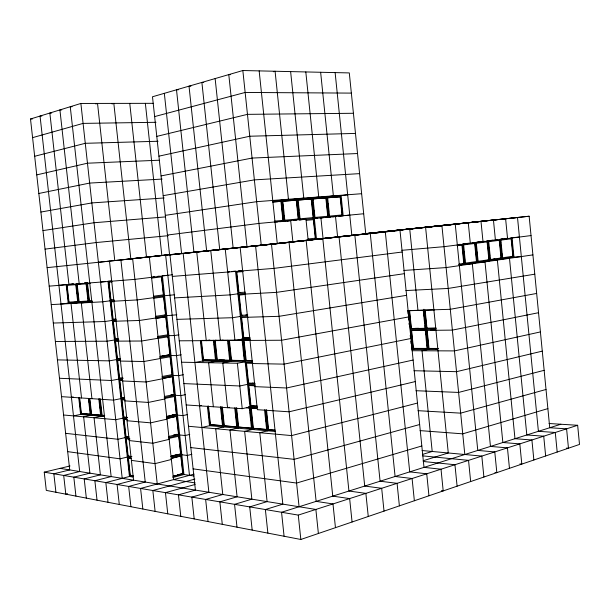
<?xml version="1.0" encoding="UTF-8"?>
<svg xmlns="http://www.w3.org/2000/svg" width="610" height="610" viewBox="0 0 610 610"><rect width="100%" height="100%" fill="white"/><g stroke="black" fill="none" stroke-linecap="round" stroke-linejoin="round"><path stroke-width="0.91" d="M70.02 465.964L44.24 472.163L46.291 490.394L300.837 539.476L579.5 444.431L577.655 425.284L549.008 423.508M44.24 472.163L298.275 515.099L577.655 425.284M560.842 424.24L281.546 512.27L284.077 536.243M423.203 460.725L448.274 452.971L425.612 227.461L529.144 216.23L549.74 427.74L566.591 428.838L568.467 448.19L566.591 448.045M55.922 492.247L53.848 473.787L69.723 469.929L30.5 118.996L80.878 103.456L153.438 103.326M422.463 454.435L432.2 451.476L422.036 350.765L429.295 349.21M95.747 103.967L97.531 103.425L114.772 260.546M112.019 103.929L113.826 103.395L130.807 258.8L165.645 255.178L189.474 475.342M421.823 445.963L296.582 483.059L193.103 468.854M547.879 408.616L462.738 433.84L420.069 430.614M223.092 340.106L220.393 340.578L210.778 250.657L365.741 233.782L349.294 72.918L242.841 70.524L152.492 96.769L169.572 254.698M32.582 137.647L83.074 123.395L156 122.297M273.303 71.751L275.079 71.248L288.446 199.256L276.803 200.972M419.649 424.522L294.096 459.345L190.808 447.58M546.019 389.477L460.664 413.145L418.056 410.675M195.124 484.47L165.455 492.651L167.758 513.811M194.88 479.094L152.835 490.516L155.115 511.378M194.056 474.115L140.582 488.45L142.831 509.007M154.635 116.586L245.151 92.453L351.352 93.109M173.209 475.998L174.994 475.525M177.678 474.816L181.254 473.871M172.92 476.326L182.756 473.718L180.819 455.922L170.975 458.407M173.553 476.288L183.061 473.764L181.124 455.96L171.608 458.362M172.866 477.493L183.953 474.542L162.405 275.75M417.476 403.058L291.595 435.593L188.505 426.283M544.15 370.316L458.598 392.428L416.035 390.713M67.565 493.696L65.796 494.153L63.699 475.457L79.681 471.522L40.054 116.045L41.854 116.03M129.19 457.805L128.39 458.003L130.319 475.495L131.119 475.289M131.104 476.059L105.827 482.571L108.008 502.289M34.671 156.274L85.27 143.312L158.043 141.253M171.357 459.49L155.031 463.63L131.394 460.382M191.906 454.282L187.323 455.449L181.711 454.755M171.387 456.371L180.911 453.977L178.982 436.15L168.802 438.468M172.294 457.164L181.81 454.77M269.673 430.248L259.791 432.719L267.096 501.611L249.711 506.895L252.182 530.09M171.944 455.883L176.42 454.763M170.754 456.41L180.606 453.939L178.677 436.12M254.035 429.036L244.64 431.346L251.854 499.171L234.553 504.333L237 527.162M128.077 456.867L120.056 458.827L67.68 451.636M156.778 136.388L247.462 114.352L353.419 113.277M238.853 427.862L229.955 430.019L237.092 496.799L219.867 501.847L222.284 524.325M169.168 439.345L152.805 443.257L129.213 440.565M189.763 434.427L185.165 435.525L178.631 434.869M224.579 426.619L215.719 428.738L222.772 494.496L205.639 499.445L208.025 521.58M415.303 381.563L289.102 411.803L257.351 409.691L240.165 247.607L367.891 233.683M542.282 351.131L456.524 371.681L414.007 370.727M168.528 437.614L179.66 434.968M222.345 407.038L224.35 425.78L225.189 425.582M201.902 427.488L210.725 425.414M173.37 435.136L176.961 434.289M168.589 436.47L178.768 434.167L176.831 416.317L167.27 418.46M36.745 174.887L87.459 163.205L159.141 160.216M125.05 437.629L117.898 439.276L65.636 433.329M186.195 404.949L242.223 408.685L250.291 406.832M124.913 418.887L124.104 419.062L126.034 436.6L126.842 436.409M229.352 407.305L227.568 407.709L222.787 362.981L230.854 361.433M166.355 417.637L177.51 415.151M166.637 418.506L176.526 416.295L178.463 434.137M166.98 419.177L150.578 422.852L127.032 420.725M187.613 414.548L183.008 415.585L177.418 415.143M172.111 415.059L173.911 414.663M166.416 416.508L176.313 414.312L174.376 396.447M167.048 416.462L176.618 414.335L174.681 396.462L164.464 398.521M199.577 405.841L201.338 405.452M413.122 360.037L286.593 387.983L254.904 386.633M540.414 331.924L454.442 350.91L411.986 350.719M158.913 156.168L249.764 136.228L355.477 133.422M123.8 417.964L115.74 419.711L63.585 414.998M412.291 330.391L411.636 330.521L413.443 348.379L414.099 348.241M247.896 384.269L239.806 385.985L183.892 383.598M411.758 349.583L413.763 349.156M102.899 415.867L94.054 417.751L100.383 474.847L84.203 478.919L86.338 498.111M164.784 398.986L148.344 402.432L124.852 400.869M185.463 394.647L180.842 395.615L174.33 395.25M92.011 415.044L83.631 416.805L89.899 473.162L73.818 477.165L75.93 496.105M170.853 394.99L172.653 394.617M164.243 396.523L174.46 394.479L172.523 376.591L162.923 378.459M73.482 415.89L82.175 414.083M164.181 397.636L175.36 395.31M38.826 193.477L89.655 183.076L162.138 179.088M410.942 338.489L284.092 364.132L252.456 363.537M538.538 312.701L452.368 330.117L426.847 330.376L428.67 348.485L438.216 348.508M122.587 380.152L119.812 380.03L121.748 397.606L122.557 397.445M120.757 398.658L113.582 400.114L61.534 396.653M161.048 175.916L252.067 158.066L357.536 153.537M162.58 378.764L146.11 381.982L122.663 380.983M183.313 374.723L178.684 375.623L173.11 375.44M71.408 397.308L73.261 396.942M425.147 310.162L426.977 328.294L427.633 328.165M162.069 376.515L172.31 374.601L170.365 356.69L143.876 361.509L120.475 361.067M250.367 340.136L244.03 340.174L246.196 360.548L247.05 360.38M162.008 377.613L173.209 375.44M181.582 362.21L237.389 363.255L245.494 361.684M162.283 378.513L172.218 376.576L174.163 394.464M218.449 360.853L208.628 362.721L213.355 406.763M242.551 340.182L229.398 340.258L231.533 360.319L232.387 360.152M119.514 378.962L111.416 380.503L59.483 378.276M213.805 340.349L201.437 340.418L203.526 359.877L204.373 359.717M194.903 362.462L203.778 360.792M408.753 316.91L281.576 340.243L250.008 340.418M536.663 293.448L450.287 309.293L407.922 310.627M159.828 357.567L171.052 355.546M181.155 354.776L176.511 355.615L170.952 355.546M40.901 212.051L91.843 202.924L164.181 197.975M410.286 310.536L409.623 310.65L411.437 328.531L425.399 328.317L425.124 325.603M162.55 355.828L164.151 355.546M159.889 356.476L169.847 354.692L167.902 336.766L167.3 336.773M160.522 356.423L170.152 354.7L168.207 336.766L157.929 338.428M241.629 317.505L243.794 337.909L244.648 337.757M179.264 340.807L234.964 340.502L243.093 339.061M230.092 360.296L217.32 360.091L215.208 340.334L216.054 340.189M118.271 340.898L115.511 340.914L117.448 358.527L118.264 358.383M116.464 359.595L109.251 360.861L57.424 359.892M163.183 195.65L254.37 179.881L359.587 173.636M209.84 340.037L206.264 340.654L196.763 252.113M158.181 338.26L141.634 341.013L118.287 341.135M178.997 334.798L174.346 335.576L168.795 335.637M406.565 295.309L279.067 316.323L247.553 317.261M534.787 274.18L448.197 288.446L405.894 290.551M157.708 336.423L167.986 334.768L166.042 316.819L156.381 318.283M157.647 337.498L168.894 335.637M115.214 339.877L107.085 341.196L55.365 341.478M242.246 315.096L241.385 315.233L239.219 294.805L245.525 294.462M240.691 316.407L232.54 317.711L176.946 319.365M42.974 230.603L94.024 222.742L165.272 216.924M155.527 316.338L165.828 314.821L163.876 296.849L153.56 298.244M155.458 317.406L166.736 315.698M155.969 317.97L139.393 320.486L116.091 321.18M176.831 314.806L166.637 315.698M155.741 318.344L165.745 316.826L167.689 334.776M165.318 215.353L256.665 201.674L361.646 193.705M112.156 320.433L104.912 321.516L53.306 323.048M114.169 321.195L113.361 321.317L115.298 338.954L118.058 338.931M292.091 199.805L303.78 198.097L290.627 71.599M459.429 264.931L462.006 264.557M463.287 264.374L467.123 263.81M468.388 263.627L470.928 263.261M472.186 263.078L474.702 262.712M475.96 262.529L479.704 261.98M480.947 261.797L487.123 260.897M488.351 260.722L492.011 260.188M493.223 260.012L495.648 259.662M496.853 259.486L500.459 258.96M501.656 258.785L504.043 258.434M505.233 258.266L508.786 257.748M509.96 257.572L512.316 257.229M459.772 265.007L513.94 257.115L512.042 237.709L510.867 237.854M404.377 273.676L276.551 292.365L245.09 294.073M532.911 254.881L446.116 267.577L403.858 270.443M307.928 198.532L318.748 196.961L305.808 71.942M310.49 199.157L311.214 199.051L313.136 217.61L312.419 217.701M323.43 197.289L333.38 195.848L320.639 72.277M493.734 258.937L494.946 258.762M459.025 264.084L464.179 263.337L462.365 245.06L457.195 245.723M465.056 263.177L476.867 261.499L475.076 243.428L463.242 244.93M477.714 261.347L489.266 259.7L487.504 241.834L475.922 243.306M490.089 259.555L501.397 257.946L499.659 240.279L488.328 241.712L488.511 243.596M324.749 198.082L326.197 197.876L328.096 216.222L314.615 217.473L314.424 215.62M334.074 196.717L335.889 196.458M338.603 196.069L347.669 194.765M243.1 271.587L236.367 272.129L238.54 292.594L240.271 292.35M238.281 293.723L230.107 294.889L174.628 297.901M153.27 297.284L164.57 295.736M153.766 297.657L137.151 299.937L113.895 301.203M174.666 294.783L164.471 295.743M110.898 300.7L102.739 301.805L51.248 304.603M153.339 296.231L163.663 294.844L161.711 276.848L151.371 278.114M90.249 300.844L89.441 300.951L87.535 283.741L88.343 283.642M80.459 302.27L71.034 303.528L81.534 397.979M83.288 301.889L85.171 301.637M91.172 301.645L81.321 302.972L91.935 398.673M79.895 301.424L79.094 301.531L77.211 284.55M61.015 304.07L70.379 302.827M72.247 302.575L75.06 302.202M45.048 249.132L96.212 242.544L168.253 235.689M167.445 235.041L258.953 223.428L305.961 219.089L308.142 240.05L385.322 231.93L409.714 471.873L426.733 473.802L428.952 495.778M457.744 244.625L460.329 244.29M464.187 243.802L462.906 243.962L464.919 264.26M466.749 243.474L469.288 243.154M471.827 242.826L474.351 242.506M476.86 242.185L479.361 241.873M481.847 241.552L484.325 241.24M486.795 240.919L489.25 240.607M490.47 240.454L492.911 240.142M495.343 239.837L497.76 239.524M501.367 239.067L502.564 238.914M506.132 238.457L507.322 238.304M402.188 252.014L274.027 268.377L172.302 276.414M531.028 235.567L444.019 246.676L401.822 250.313M500.452 240.157L511.546 238.754L513.262 256.231L502.594 257.771L500.863 240.126M285.282 221.178L290.665 220.5L292.884 241.712L354.86 235.254L380.091 481.214L397.079 483.333L399.382 505.865M299.655 219.874L305.961 219.089M227.675 272.037L229.497 271.808M231.32 271.58L234.957 271.122M313.67 218.609L363.69 213.752M328.249 217.259L330.056 217.038M331.87 216.809L335.492 216.359L337.604 236.84L399.992 230.328L423.988 467.374L441.015 469.212L443.195 490.92L441.404 490.692M345.214 215.604L349.751 215.04M100.566 282.072L105.111 281.523M109.853 281.957L109.037 282.064L110.982 299.739M152.706 276.94L154.338 276.742M157.571 276.345L159.187 276.147M172.5 274.736L134.901 279.365L49.181 286.136M58.926 285.366L65.499 284.573M73.65 284.001L68.93 284.573L49.852 113.025L51.667 113.01M82.785 283.33L79.193 283.764L59.917 109.922L61.747 109.907M84.576 283.109L87.268 282.781M98.393 262.323L170.289 254.515M180.781 516.327L178.448 494.847L195.406 490.104L169.976 254.888L219.699 249.482L201.887 82.419L203.786 82.449M364.704 233.714L529.144 216.23M364.719 233.767L452.018 224.32M379.336 232.296L481.679 221.209M497.089 219.592L409.752 229.116L417.949 310.315M399.992 230.328L255.582 246.005L282.827 504.142L265.373 509.541L267.874 533.117M308.134 238.975L315.637 238.167L313.715 219.623L306.197 220.34M388.006 231.175L517.509 217.503L538.401 431.308L555.283 432.475L557.189 452.041M364.742 233.714L481.008 221.483L483.006 241.697L476.662 242.254M364.681 233.775L455.258 224.297L477.775 450.416L494.779 451.926L496.83 472.628L494.939 472.43M203.519 251.244L306.167 240.569L332.755 496.136L349.644 498.583L352.069 522M47.115 267.645L149.336 256.955L173.545 479.612L195.131 482.906M169.976 254.888L289.064 242.437L316.132 501.367L332.984 503.944L335.454 527.665M274.469 221.155L283.269 220.332L281.286 201.331L273.486 201.933M284.458 220.24L298.565 218.937L296.605 200.156L282.834 201.216L284.817 220.195M299.716 218.837L313.502 217.564L311.573 198.997L298.122 200.034L300.074 218.792M329.171 216.138L342.362 214.918L340.494 196.771L327.646 197.762L329.537 216.092M274.82 222.185L277.946 221.895M279.502 221.75L284.153 221.316L281.95 200.217M287.241 221.033L290.307 220.751M293.364 220.469L296.399 220.187M303.94 219.486L299.426 219.905L297.253 199.051M306.929 219.211L317.284 218.25M320.219 217.983L323.132 217.709M326.03 217.442L330.361 217.046M333.228 216.779L336.087 216.512M338.931 216.253L343.171 215.856L341.097 195.711L272.586 200.934M511.279 237.77L513.086 237.61M514.901 237.45L519.423 237.054M500.307 239.204L507.55 238.563L505.614 218.799M487.26 240.836L489.075 240.675M490.89 240.515L495.419 240.119L493.452 220.126M463.051 243.954L470.31 243.321L468.282 222.879M461.137 245.167L461.953 245.098L463.768 263.367L462.952 263.421M162.306 275.758L167.826 275.316M69.136 284.252L73.154 283.932M77.211 283.612L80.284 283.368M84.424 283.04L87.55 282.796M111.294 280.905L107.97 281.172L129.457 476.479L132.85 477.012M238.472 270.817L241.453 270.581M76.189 284.626L66.749 285.381L68.61 302.156L78.072 301.592M86.49 283.825L76.807 284.596L78.69 301.584L88.397 301.012M90.135 283.536L87.131 283.787L89.037 301.004L92.049 300.806M111.958 281.85L108.633 282.11L110.578 299.792L113.91 299.609M274.294 200.904L280.516 200.431M282.064 200.309L288.21 199.844M289.742 199.722L295.819 199.264M297.329 199.15L303.33 198.685M306.319 198.463L312.236 198.006M313.715 197.899L319.564 197.449M322.476 197.228L326.815 196.9M329.69 196.679L335.393 196.245M338.23 196.023L339.648 195.917M286.7 200.408L288.5 200.271M302.453 199.203L304.321 199.058M326.197 197.876L313.052 198.883L314.973 217.427M272.464 202.04L280.928 201.384L282.91 220.378M282.476 201.269L296.246 200.202L298.206 218.975M297.756 200.088L311.214 199.051M500.177 258.038L500.993 257.977L499.254 240.31M509.563 257.435L521.329 256.581M488.046 259.791L488.862 259.73L487.1 241.873M496.799 259.219L509.487 258.312L526.811 434.961L543.723 436.188L545.653 455.975M483.776 261.05L497.379 260.081L514.97 438.697L531.905 439.993L533.864 459.993M471.385 262.849L485.003 261.888L502.853 442.517L519.812 443.882L521.802 464.111L519.918 463.928M458.712 264.687L472.338 263.741L490.455 446.421L507.444 447.854L509.457 468.32M76.151 301.637L77.966 301.538M238.54 292.594L245.281 292.175M162.977 296.895L163.579 296.864L165.524 314.829L164.929 314.851M72.803 302.735L80.909 302.285M83.997 302.118L92.331 301.66M91.774 301.813L68.221 303.109L66.147 284.489M110.128 300.806L114.573 300.562M237.923 293.768L245.373 293.364M113.948 301.553L111.203 301.698L113.14 319.358M114.123 301.576L110.791 301.759L112.736 319.419L116.075 319.312M244.747 294.546L238.785 294.866L240.958 315.301L247.706 315.034M113.956 319.236L115.793 319.175M245.86 314.981L247.668 314.92M434.343 309.926L424.819 310.223L426.642 328.363L436.18 328.21M112.286 320.418L115.625 320.311M240.332 316.46L247.797 316.232M116.289 321.279L112.949 321.378L114.894 339.023L118.233 338.992M247.95 317.314L241.194 317.574L243.367 337.986L249.345 337.932M414.884 328.363L418.612 328.302M426.977 328.294L435.952 328.157M410.438 329.598L435.479 329.24M411.636 330.521L425.605 330.33M430.767 330.262L436.15 330.185M30.5 118.996L32.399 118.973M243.794 337.909L250.123 337.856M114.444 340.006L118.904 339.976M241.263 339.129L250.222 339.068M215.208 340.334L227.957 340.266M118.454 340.959L115.107 340.982L117.044 358.596L120.399 358.649M249.589 340.212L243.603 340.25L245.769 360.632L251.762 360.723M72.094 106.727L70.257 106.735L111.15 476.578L94.87 480.726L97.028 500.177M413.443 348.379L427.427 348.409M437.988 348.44L428.998 348.417L427.175 330.307M435.632 349.225L437.233 349.233M437.515 349.522L412.444 349.438L408.494 310.406M178.372 89.807L176.503 89.792L193.934 252.166M190.899 86.178L189.016 86.162L206.637 250.84M169.244 354.685L169.847 354.692M219.081 359.946L224.556 360.03M117.448 358.527L120.216 358.573M203.526 359.877L215.925 360.075M231.533 360.319L244.709 360.525M246.196 360.548L252.54 360.647M211.068 360.823L226.478 361.074M116.594 359.564L119.941 359.625M252.639 361.875L202.543 361.029L200.454 341.577M120.429 360.533L117.661 360.487L119.598 378.078L123.296 378.223M252.784 362.927L246.44 362.813L248.598 383.156L254.957 383.408M120.612 360.617L117.257 360.556L119.194 378.154L122.557 378.291M252.006 363.003L246.013 362.897L248.171 383.248L254.172 383.484M230.595 74.641L228.788 74.611L246.989 246.646L183.168 253.524L208.879 492.27L191.837 497.112L194.194 518.912M171.616 376.553L172.218 376.576M252.174 383.088L254.904 383.187M118.744 379.107L122.099 379.245M247.546 384.346L255.049 384.651M255.194 385.68L248.834 385.413L250.992 405.734L257.367 406.138M122.77 380.251L119.407 380.106L121.344 397.689L124.707 397.903M254.416 385.756L248.407 385.505L250.573 405.833L256.581 406.214M173.255 394.411L174.46 394.479M121.748 397.606L124.524 397.781M120.894 398.627L124.257 398.849M248.453 406.817L257.466 407.396M124.737 399.741L121.962 399.558L123.891 417.11L127.604 417.431M247.851 407.77L249.742 407.899M255.781 408.288L251.236 407.991L253.386 428.289L267.058 429.47M124.928 399.863L121.558 399.642L123.487 417.202L126.865 417.492M246.348 407.8L249.315 407.991L251.472 428.266L238.22 427.114L236.169 407.869M256.825 408.486L250.809 408.09L252.967 428.395L266.631 429.57L264.534 409.745M101.024 415.143L91.607 414.327L89.838 398.391M104.722 415.456L102.083 415.235L100.292 399.039M224.35 425.78L237.198 426.893M251.892 428.159L238.647 427.015L236.611 407.945M275.186 430.172L268.606 429.6L266.524 409.92M103.814 415.501L101.687 415.318L99.865 398.849M274.393 430.241L268.171 429.707L266.074 409.851M87.245 414.525L88.267 414.609M94.451 415.151L95.495 415.242M100.742 415.7L102.854 415.883M104.455 416.5L80.604 414.411L78.751 397.758M123.037 418.125L126.407 418.422M275.301 431.468L209.497 425.704L207.415 406.321M124.104 419.062L126.895 419.306M127.078 419.451L123.708 419.154L125.637 436.691L129.015 437.057M422.089 450.531L481.816 456.097L483.898 477.035M422.7 455.876L468.541 460.359L470.653 481.549M423.226 461.473L454.946 464.736L457.096 486.178M126.034 436.6L128.824 436.905M125.18 437.599L128.557 437.972M129.968 438.956L126.255 438.544L128.176 456.059L131.905 456.554M129.228 439.017L125.851 438.636L127.772 456.158L131.165 456.608M127.322 457.05L130.7 457.508M128.39 458.003L131.188 458.377M131.379 458.56L127.993 458.102L129.915 475.602L133.308 476.128M181.841 473.589L183.061 473.764M181.978 474.252L193.942 475.991M130.319 475.495L133.117 475.93M60.016 468.366L315.866 509.441L318.382 533.491M86.506 282.872L88.618 301.988M99.369 399.131L101.26 416.218M86.696 285.632L86.894 287.44M87.291 291.062L87.497 292.869M87.893 296.49L88.092 298.298M99.438 400.762L99.735 403.462M100.032 406.153L100.33 408.853M100.726 412.444L100.925 414.243M86.086 283.871L87.992 301.065M98.805 398.78L100.627 415.227L91.21 414.411L89.548 399.413M76.197 283.696L78.286 302.56M88.923 398.437L90.798 415.303M76.296 285.571L76.502 287.455M76.921 291.222L77.134 293.113M77.554 296.879L77.76 298.763M89.121 401.136L89.327 403.004M89.746 406.748L89.952 408.624M90.364 412.368L90.577 414.236L81.397 413.443L79.643 397.72M75.793 284.679L77.676 301.645M88.519 399.344L90.181 414.32L81 413.527L79.353 398.719M67.146 285.335L69.014 302.102M132.652 258.762L157.25 483.982M109.495 261.171L133.567 480.177L117.09 484.477L119.293 504.47M130.898 506.704L128.664 486.437L145.241 482.053L120.91 259.982L181.582 253.447L164.334 93.33M80.878 103.456L122.206 478.354M208.498 406.123L210.481 424.583L222.947 425.658L222.742 423.79M208.056 406.008L210.061 424.682L222.52 425.757L220.492 406.832M145.355 103.342L161.841 255.437M161.414 276.871L163.358 294.866M170.06 356.682L172.005 374.586M129.762 103.372L146.492 257.1L339.046 236.985L364.711 486.056L381.677 488.29L384.018 511.104M265.342 410.179L267.523 430.782M265.472 414.495L265.67 416.371M266.067 420.115L266.265 421.983M266.661 425.727L266.86 427.595M236.802 272.075L238.975 292.533M215.139 78.568L233.15 248.087M235.513 271.053L252.334 429.455M242.841 342.957L243.039 344.802M243.535 349.431L243.725 351.276M244.122 354.974L244.32 356.827M250.23 412.505L250.428 414.342M250.817 418.025L251.015 419.871M251.404 423.553L251.602 425.399M225.242 249.154L234.964 340.502M237.389 363.255L242.223 408.685M228.209 339.961L230.504 361.501M235.483 408.189L237.618 428.167M228.247 342.995L228.445 344.818M228.834 348.455L229.024 350.277M229.413 353.922L229.703 356.652M235.552 411.475L235.75 413.29M236.131 416.912L236.421 419.634M236.81 423.264L237 425.078M234.72 407.777L236.771 426.992L223.931 425.879L221.903 406.923M214.041 340.052L216.314 361.257M221.239 407.244L223.344 426.916M214.209 344.101L214.415 345.984M214.811 349.736L215.017 351.619M215.421 355.378L215.62 357.254M220.942 406.946L221.14 408.814M221.544 412.558L221.743 414.434M222.139 418.178L222.345 420.046M297.954 201.963L298.244 204.777M298.641 208.529L298.831 210.404M299.22 214.156L299.518 216.962M282.758 203.976L283.04 206.691M283.322 209.398L283.604 212.105M283.986 215.719L284.268 218.433M259.159 70.89L277.253 243.421M271.503 244.358L299.075 506.75M298.275 515.099L300.837 539.476M242.841 70.524L261.248 245.159M335.126 72.598L351.833 235.292M341.996 214.964L340.128 196.824L327.28 197.815L327.562 200.56M368.257 516.479L365.87 493.368L348.935 491.027L322.82 238.754M327.852 203.313L328.134 206.058M328.508 209.726L328.698 211.556M326.815 196.801L328.92 217.175M327.73 216.268L325.839 197.922L312.694 198.936L312.884 200.789M320.898 217.709L323.041 238.426M313.265 204.495L313.555 207.278M313.845 210.061L314.135 212.837M312.206 197.915L316.483 239.112M313.349 219.669L315.279 238.205M423.927 309.239L427.984 349.492M423.942 313.837L424.217 316.552M424.575 320.174L424.85 322.888M425.788 332.137L426.054 334.852M426.421 338.466L426.695 341.181M427.061 344.795L427.336 347.509M407.762 310.757L408.098 314.066M408.372 316.712L408.7 320.021M409.036 323.33L409.173 324.65M410.24 335.233L410.507 337.871M410.843 341.181L411.109 343.819M411.445 347.12L411.582 348.44M414.358 500.757L412.093 478.507L395.089 476.486L370.278 233.577M476.334 243.268L478.118 261.316M476.105 245.113L476.28 246.913M476.73 251.427L476.906 253.226M477.355 257.74L477.531 259.54M475.602 242.345L477.592 262.414M474.671 243.466L476.456 261.53M463.646 244.9L465.461 263.154M463.333 245.845L463.508 247.668M463.874 251.32L464.149 254.057M464.507 257.702L464.782 260.44M441.93 225.753L464.805 454.511M511.142 238.785L512.85 256.261M500.543 241.087L500.726 242.948M501.092 246.661L501.367 249.444M501.733 253.158L501.916 255.018M500.162 239.219L502.091 258.838M488.732 241.682L490.493 259.524M488.884 247.347L489.159 250.169M489.533 253.92L489.716 255.796M488.023 240.767L489.983 260.607M423.248 310.276L409.295 310.711L411.102 328.599L425.071 328.386L423.248 310.276M425.277 330.391L411.308 330.582L413.115 348.447L427.099 348.485L425.277 330.391M213.386 340.418L201.01 340.487L203.107 359.953L215.498 360.152L213.386 340.418M227.53 340.342L214.781 340.41L216.893 360.174L229.665 360.373L227.53 340.342M242.117 340.258L228.971 340.334L231.106 360.396L244.282 360.609L242.117 340.258"/></g></svg>
